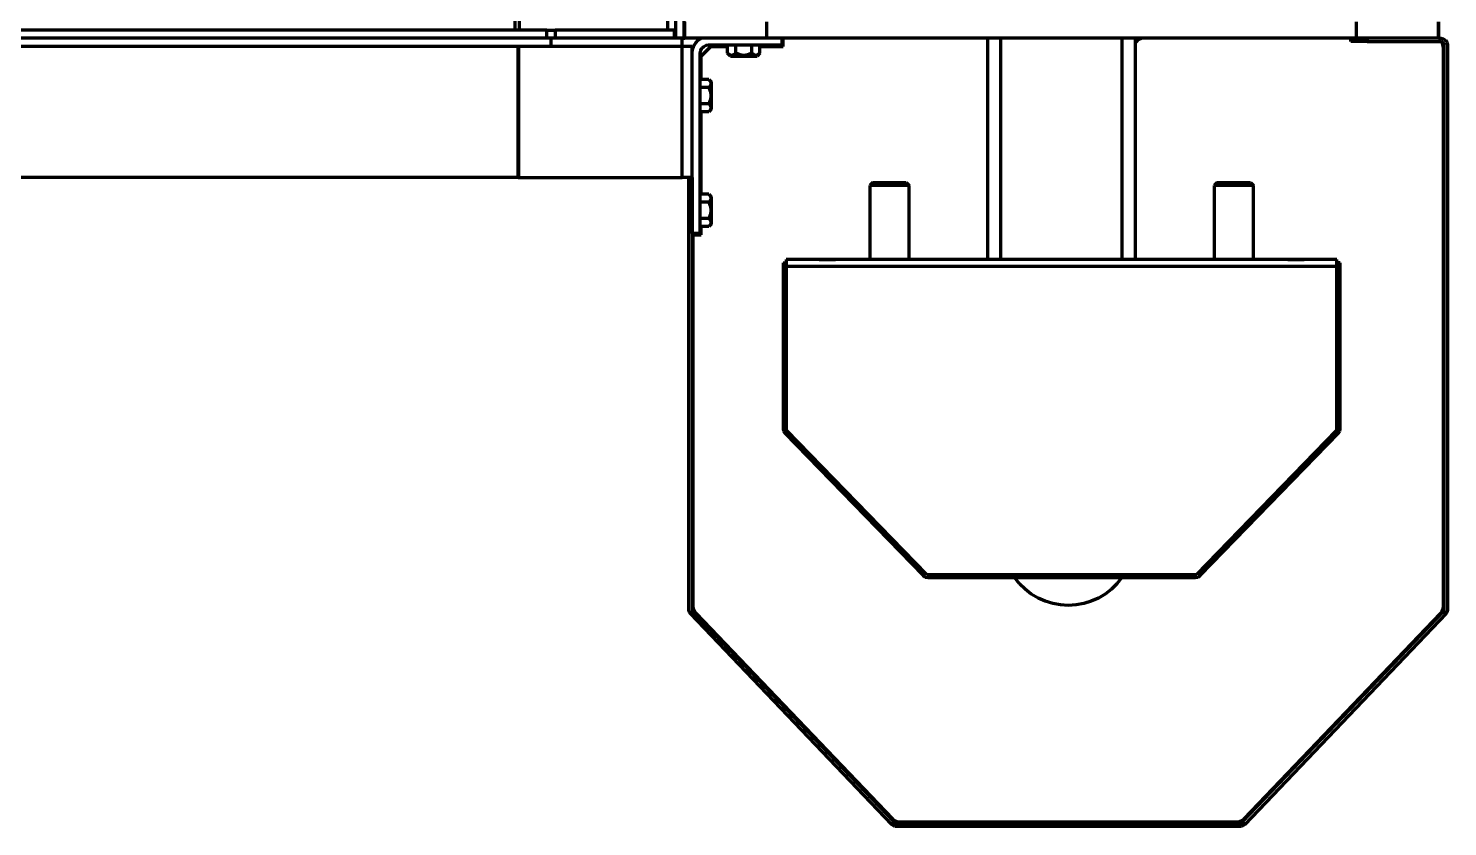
# Model space of a CAD drawing. Header units: millimetres. Extents: x 0 to 594, y 0 to 420.
# Drawn here: x 142.74 to 160.06, y 266.78 to 276.52 of the extents above; entities that cross this region are included whole.
import ezdxf

# ---------------------------------------------------------------- set-up
doc = ezdxf.new("R2010")
doc.units = ezdxf.units.MM

msp = doc.modelspace()

# ---------------------------------------------------------------- linework, layer by layer
at = {"color": 1, "lineweight": 70}
for p, q in [((148.673, 280.58), (148.673, 276.5)), ((148.724, 280.58), (148.724, 276.5)), ((150.536, 280.58), (150.536, 276.5)), ((150.636, 276.4), (150.636, 280.58)), ((150.736, 280.58), (150.736, 276.4)), ((150.746, 276.4), (150.746, 276.6)), ((151.746, 276.6), (151.746, 276.4)), ((158.946, 276.4), (158.946, 276.6)), ((159.946, 276.4), (159.946, 276.6)), ((159.946, 276.6), (159.946, 276.4)), ((159.946, 276.6), (159.946, 276.4)), ((149.062, 276.5), (124.321, 276.5)), ((149.062, 276.5), (149.069, 276.5)), ((149.062, 276.4), (149.062, 276.5)), ((149.069, 276.5), (149.076, 276.5)), ((149.076, 276.5), (149.083, 276.5)), ((149.083, 276.5), (149.09, 276.5)), ((149.09, 276.5), (149.097, 276.5)), ((149.097, 276.5), (149.104, 276.5)), ((149.104, 276.5), (149.112, 276.5)), ((149.112, 276.5), (149.119, 276.5)), ((149.119, 276.5), (149.127, 276.5)), ((149.127, 276.5), (149.134, 276.5)), ((149.134, 276.5), (149.142, 276.5)), ((149.142, 276.5), (149.15, 276.5)), ((149.15, 276.5), (149.157, 276.5)), ((149.157, 276.5), (149.165, 276.5)), ((150.619, 276.5), (149.165, 276.5)), ((149.165, 276.5), (149.165, 276.4)), ((150.619, 276.5), (150.619, 276.4)), ((149.062, 276.4), (124.321, 276.4)), ((149.116, 276.3), (124.356, 276.3)), ((148.713, 274.7), (148.713, 276.3)), ((148.716, 276.3), (148.716, 274.7)), ((149.069, 276.4), (149.062, 276.4)), ((149.076, 276.4), (149.069, 276.4)), ((149.083, 276.4), (149.076, 276.4)), ((149.09, 276.4), (149.083, 276.4)), ((149.097, 276.4), (149.09, 276.4)), ((149.104, 276.4), (149.097, 276.4)), ((149.112, 276.4), (149.104, 276.4)), ((149.119, 276.4), (149.112, 276.4)), ((149.116, 276.3), (149.116, 276.4)), ((150.716, 276.3), (149.116, 276.3)), ((149.127, 276.4), (149.119, 276.4)), ((149.134, 276.4), (149.127, 276.4)), ((149.142, 276.4), (149.134, 276.4)), ((149.15, 276.4), (149.142, 276.4)), ((149.157, 276.4), (149.15, 276.4)), ((149.165, 276.4), (149.157, 276.4)), ((150.619, 276.4), (149.165, 276.4)), ((150.636, 276.4), (150.619, 276.4)), ((150.736, 276.4), (150.636, 276.4)), ((150.716, 276.3), (150.716, 276.4)), ((150.836, 276.3), (150.716, 276.3)), ((150.716, 274.7), (150.716, 276.3)), ((150.736, 276.4), (150.746, 276.4)), ((150.753, 276.4), (150.746, 276.4)), ((150.771, 276.4), (150.753, 276.4)), ((150.803, 276.4), (150.771, 276.4)), ((150.845, 276.4), (150.803, 276.4)), ((150.836, 276.22), (150.836, 276.3)), ((150.836, 276.22), (150.841, 276.265)), ((150.841, 276.265), (150.856, 276.307)), ((150.9, 276.4), (150.845, 276.4)), ((150.856, 276.307), (150.88, 276.345)), ((150.88, 276.345), (150.911, 276.377)), ((150.965, 276.4), (150.9, 276.4)), ((150.911, 276.377), (150.949, 276.4)), ((150.941, 276.251), (150.956, 276.279)), ((151.066, 276.3), (150.946, 276.18)), ((150.956, 276.279), (150.978, 276.301)), ((151.039, 276.4), (150.965, 276.4)), ((150.978, 276.301), (151.006, 276.316)), ((151.006, 276.316), (151.036, 276.32)), ((151.036, 276.32), (151.936, 276.32)), ((151.123, 276.4), (151.039, 276.4)), ((151.066, 276.3), (151.27, 276.3)), ((151.214, 276.4), (151.123, 276.4)), ((151.313, 276.4), (151.214, 276.4)), ((151.27, 276.217), (151.27, 276.32)), ((151.416, 276.4), (151.313, 276.4)), ((151.368, 276.217), (151.368, 276.32)), ((151.524, 276.4), (151.416, 276.4)), ((151.634, 276.4), (151.524, 276.4)), ((151.565, 276.217), (151.565, 276.32)), ((151.746, 276.4), (151.634, 276.4)), ((151.663, 276.217), (151.663, 276.32)), ((151.663, 276.3), (151.946, 276.3)), ((158.946, 276.4), (151.746, 276.4)), ((151.936, 276.32), (151.936, 276.4)), ((151.946, 276.3), (151.946, 276.4)), ((154.446, 273.7), (154.446, 276.4)), ((154.606, 273.7), (154.606, 276.4)), ((156.086, 273.7), (156.086, 276.4)), ((156.246, 273.7), (156.246, 276.4)), ((156.266, 276.369), (156.246, 276.347)), ((156.29, 276.386), (156.266, 276.369)), ((156.317, 276.397), (156.29, 276.386)), ((156.346, 276.4), (156.317, 276.397)), ((158.876, 276.36), (158.876, 276.4)), ((158.878, 276.36), (158.876, 276.36)), ((158.881, 276.36), (158.878, 276.36)), ((158.888, 276.36), (158.881, 276.36)), ((158.896, 276.36), (158.888, 276.36)), ((158.907, 276.36), (158.896, 276.36)), ((158.92, 276.36), (158.907, 276.36)), ((158.935, 276.36), (158.92, 276.36)), ((158.952, 276.36), (158.935, 276.36)), ((159.058, 276.4), (158.946, 276.4)), ((158.97, 276.36), (158.952, 276.36)), ((158.99, 276.36), (158.97, 276.36)), ((159.01, 276.36), (158.99, 276.36)), ((159.032, 276.36), (159.01, 276.36)), ((159.054, 276.36), (159.032, 276.36)), ((159.076, 276.36), (159.054, 276.36)), ((159.169, 276.4), (159.058, 276.4)), ((159.076, 276.4), (159.076, 276.36)), ((159.076, 276.36), (159.976, 276.36)), ((159.277, 276.4), (159.169, 276.4)), ((159.38, 276.4), (159.277, 276.4)), ((159.478, 276.4), (159.38, 276.4)), ((159.57, 276.4), (159.478, 276.4)), ((159.654, 276.4), (159.57, 276.4)), ((159.728, 276.4), (159.654, 276.4)), ((159.793, 276.4), (159.728, 276.4)), ((159.847, 276.4), (159.793, 276.4)), ((159.89, 276.4), (159.847, 276.4)), ((159.921, 276.4), (159.89, 276.4)), ((159.94, 276.4), (159.921, 276.4)), ((159.946, 276.4), (159.94, 276.4)), ((159.946, 276.4), (159.976, 276.4)), ((159.976, 276.4), (160.007, 276.394)), ((159.976, 276.36), (159.996, 276.355)), ((159.992, 276.337), (159.976, 276.36)), ((160.003, 276.309), (159.992, 276.337)), ((159.996, 276.355), (160.011, 276.34)), ((160.006, 276.28), (160.003, 276.309)), ((160.006, 269.469), (160.006, 276.28)), ((160.006, 269.469), (160.006, 276.28)), ((160.007, 276.394), (160.033, 276.377)), ((160.011, 276.34), (160.016, 276.32)), ((160.016, 269.433), (160.016, 276.32)), ((160.033, 276.377), (160.05, 276.351)), ((160.05, 276.351), (160.056, 276.32)), ((160.056, 276.32), (160.056, 269.433)), ((150.836, 274.02), (150.836, 276.22)), ((150.936, 276.22), (150.941, 276.251)), ((150.936, 274.02), (150.936, 276.22)), ((150.946, 275.897), (150.946, 276.18)), ((151.296, 276.197), (151.27, 276.217)), ((151.304, 276.183), (151.27, 276.217)), ((151.319, 276.191), (151.296, 276.197)), ((151.304, 276.183), (151.308, 276.183)), ((151.308, 276.183), (151.32, 276.183)), ((151.342, 276.197), (151.319, 276.191)), ((151.32, 276.183), (151.34, 276.183)), ((151.34, 276.183), (151.365, 276.183)), ((151.368, 276.217), (151.342, 276.197)), ((151.365, 276.183), (151.396, 276.183)), ((151.42, 276.197), (151.368, 276.217)), ((151.396, 276.183), (151.43, 276.183)), ((151.466, 276.191), (151.42, 276.197)), ((151.43, 276.183), (151.466, 276.183)), ((151.513, 276.197), (151.466, 276.191)), ((151.466, 276.183), (151.503, 276.183)), ((151.503, 276.183), (151.537, 276.183)), ((151.565, 276.217), (151.513, 276.197)), ((151.537, 276.183), (151.568, 276.183)), ((151.59, 276.197), (151.565, 276.217)), ((151.568, 276.183), (151.593, 276.183)), ((151.614, 276.191), (151.59, 276.197)), ((151.593, 276.183), (151.613, 276.183)), ((151.613, 276.183), (151.625, 276.183)), ((151.637, 276.197), (151.614, 276.191)), ((151.625, 276.183), (151.629, 276.183)), ((151.663, 276.217), (151.629, 276.183)), ((151.663, 276.217), (151.637, 276.197)), ((151.039, 275.897), (150.936, 275.897)), ((151.039, 275.799), (150.936, 275.799)), ((151.039, 275.897), (151.059, 275.871)), ((151.039, 275.897), (151.073, 275.863)), ((151.059, 275.825), (151.039, 275.799)), ((151.039, 275.799), (151.059, 275.747)), ((151.059, 275.871), (151.066, 275.848)), ((151.066, 275.848), (151.059, 275.825)), ((151.059, 275.747), (151.066, 275.7)), ((151.073, 275.859), (151.073, 275.863)), ((151.073, 275.847), (151.073, 275.859)), ((151.073, 275.827), (151.073, 275.847)), ((151.073, 275.802), (151.073, 275.827)), ((151.073, 275.771), (151.073, 275.802)), ((151.073, 275.737), (151.073, 275.771)), ((151.073, 275.7), (151.073, 275.737)), ((151.039, 275.602), (150.936, 275.602)), ((151.059, 275.654), (151.039, 275.602)), ((151.039, 275.602), (151.059, 275.576)), ((151.066, 275.7), (151.059, 275.654)), ((151.059, 275.576), (151.066, 275.553)), ((151.073, 275.664), (151.073, 275.7)), ((151.073, 275.63), (151.073, 275.664)), ((151.073, 275.599), (151.073, 275.63)), ((151.073, 275.574), (151.073, 275.599)), ((151.073, 275.554), (151.073, 275.574)), ((151.039, 275.504), (150.936, 275.504)), ((150.946, 274.497), (150.946, 275.504)), ((151.073, 275.538), (151.039, 275.504)), ((151.059, 275.53), (151.039, 275.504)), ((151.066, 275.553), (151.059, 275.53)), ((151.073, 275.542), (151.073, 275.554)), ((151.073, 275.538), (151.073, 275.542)), ((148.713, 274.7), (124.318, 274.7)), ((148.713, 274.7), (148.716, 274.7)), ((148.716, 274.7), (150.716, 274.7)), ((150.796, 274.7), (150.716, 274.7)), ((150.796, 269.433), (150.796, 274.7)), ((150.836, 274.7), (150.796, 274.7)), ((150.836, 274.7), (150.836, 269.433)), ((153.043, 274.64), (153.006, 274.604)), ((153.012, 274.604), (153.006, 274.604)), ((153.006, 274.604), (153.006, 273.7)), ((153.03, 274.604), (153.012, 274.604)), ((153.059, 274.604), (153.03, 274.604)), ((153.043, 274.64), (153.048, 274.64)), ((153.048, 274.64), (153.063, 274.64)), ((153.097, 274.604), (153.059, 274.604)), ((153.063, 274.64), (153.088, 274.64)), ((153.088, 274.64), (153.12, 274.64)), ((153.142, 274.604), (153.097, 274.604)), ((153.12, 274.64), (153.158, 274.64)), ((153.193, 274.604), (153.142, 274.604)), ((153.158, 274.64), (153.201, 274.64)), ((153.246, 274.604), (153.193, 274.604)), ((153.201, 274.64), (153.246, 274.64)), ((153.246, 274.64), (153.292, 274.64)), ((153.3, 274.604), (153.246, 274.604)), ((153.292, 274.64), (153.335, 274.64)), ((153.351, 274.604), (153.3, 274.604)), ((153.335, 274.64), (153.373, 274.64)), ((153.396, 274.604), (153.351, 274.604)), ((153.373, 274.64), (153.405, 274.64)), ((153.434, 274.604), (153.396, 274.604)), ((153.405, 274.64), (153.429, 274.64)), ((153.429, 274.64), (153.445, 274.64)), ((153.463, 274.604), (153.434, 274.604)), ((153.445, 274.64), (153.45, 274.64)), ((153.45, 274.64), (153.486, 274.604)), ((153.48, 274.604), (153.463, 274.604)), ((153.486, 274.604), (153.48, 274.604)), ((153.486, 273.7), (153.486, 274.604)), ((157.243, 274.64), (157.206, 274.604)), ((157.212, 274.604), (157.206, 274.604)), ((157.206, 274.604), (157.206, 273.7)), ((157.23, 274.604), (157.212, 274.604)), ((157.259, 274.604), (157.23, 274.604)), ((157.243, 274.64), (157.248, 274.64)), ((157.248, 274.64), (157.263, 274.64)), ((157.297, 274.604), (157.259, 274.604)), ((157.263, 274.64), (157.288, 274.64)), ((157.288, 274.64), (157.32, 274.64)), ((157.342, 274.604), (157.297, 274.604)), ((157.32, 274.64), (157.358, 274.64)), ((157.393, 274.604), (157.342, 274.604)), ((157.358, 274.64), (157.401, 274.64)), ((157.446, 274.604), (157.393, 274.604)), ((157.401, 274.64), (157.446, 274.64)), ((157.446, 274.64), (157.492, 274.64)), ((157.5, 274.604), (157.446, 274.604)), ((157.492, 274.64), (157.535, 274.64)), ((157.551, 274.604), (157.5, 274.604)), ((157.535, 274.64), (157.573, 274.64)), ((157.596, 274.604), (157.551, 274.604)), ((157.573, 274.64), (157.605, 274.64)), ((157.634, 274.604), (157.596, 274.604)), ((157.605, 274.64), (157.629, 274.64)), ((157.629, 274.64), (157.645, 274.64)), ((157.663, 274.604), (157.634, 274.604)), ((157.645, 274.64), (157.65, 274.64)), ((157.65, 274.64), (157.686, 274.604)), ((157.68, 274.604), (157.663, 274.604)), ((157.686, 274.604), (157.68, 274.604)), ((157.686, 273.7), (157.686, 274.604)), ((151.039, 274.497), (150.936, 274.497)), ((151.039, 274.399), (150.936, 274.399)), ((151.039, 274.497), (151.059, 274.471)), ((151.039, 274.497), (151.073, 274.463)), ((151.059, 274.425), (151.039, 274.399)), ((151.039, 274.399), (151.059, 274.347)), ((151.059, 274.471), (151.066, 274.448)), ((151.066, 274.448), (151.059, 274.425)), ((151.073, 274.459), (151.073, 274.463)), ((151.073, 274.447), (151.073, 274.459)), ((151.073, 274.427), (151.073, 274.447)), ((151.073, 274.402), (151.073, 274.427)), ((151.073, 274.371), (151.073, 274.402)), ((151.073, 274.337), (151.073, 274.371)), ((151.039, 274.202), (150.936, 274.202)), ((151.059, 274.254), (151.039, 274.202)), ((151.039, 274.202), (151.059, 274.176)), ((151.059, 274.347), (151.066, 274.3)), ((151.066, 274.3), (151.059, 274.254)), ((151.059, 274.176), (151.066, 274.153)), ((151.073, 274.3), (151.073, 274.337)), ((151.073, 274.264), (151.073, 274.3)), ((151.073, 274.23), (151.073, 274.264)), ((151.073, 274.199), (151.073, 274.23)), ((151.073, 274.174), (151.073, 274.199)), ((150.936, 274.02), (150.836, 274.02)), ((151.039, 274.104), (150.936, 274.104)), ((150.946, 274), (150.946, 274.104)), ((151.073, 274.138), (151.039, 274.104)), ((151.059, 274.13), (151.039, 274.104)), ((151.066, 274.153), (151.059, 274.13)), ((151.073, 274.154), (151.073, 274.174)), ((151.073, 274.142), (151.073, 274.154)), ((151.073, 274.138), (151.073, 274.142)), ((150.846, 274), (150.846, 269.469)), ((150.846, 274), (150.846, 269.469)), ((150.846, 274), (150.946, 274)), ((151.946, 273.66), (151.946, 271.637)), ((151.946, 273.66), (151.986, 273.66)), ((158.706, 273.7), (151.986, 273.7)), ((151.986, 273.7), (151.986, 273.7)), ((151.986, 273.7), (151.986, 273.698)), ((151.986, 273.698), (151.986, 273.696)), ((151.986, 273.696), (151.986, 273.693)), ((151.986, 273.693), (151.986, 273.688)), ((151.986, 273.688), (151.986, 273.683)), ((151.986, 273.683), (151.986, 273.677)), ((151.986, 273.677), (151.986, 273.67)), ((151.986, 273.67), (151.986, 273.663)), ((151.986, 273.663), (151.986, 273.655)), ((152.386, 273.7), (152.387, 273.7)), ((152.387, 273.7), (152.389, 273.7)), ((152.389, 273.7), (152.392, 273.7)), ((152.392, 273.7), (152.396, 273.7)), ((152.396, 273.7), (152.402, 273.7)), ((152.402, 273.7), (152.408, 273.7)), ((152.408, 273.7), (152.416, 273.7)), ((152.416, 273.7), (152.424, 273.7)), ((152.424, 273.7), (152.433, 273.7)), ((152.433, 273.7), (152.443, 273.7)), ((152.443, 273.7), (152.453, 273.7)), ((152.453, 273.7), (152.464, 273.7)), ((152.464, 273.7), (152.475, 273.7)), ((152.475, 273.7), (152.486, 273.7)), ((152.486, 273.7), (152.498, 273.7)), ((152.498, 273.7), (152.509, 273.7)), ((152.509, 273.7), (152.519, 273.7)), ((152.519, 273.7), (152.53, 273.7)), ((152.53, 273.7), (152.54, 273.7)), ((152.54, 273.7), (152.549, 273.7)), ((152.549, 273.7), (152.557, 273.7)), ((152.557, 273.7), (152.565, 273.7)), ((152.565, 273.7), (152.571, 273.7)), ((152.571, 273.7), (152.577, 273.7)), ((152.577, 273.7), (152.581, 273.7)), ((152.581, 273.7), (152.584, 273.7)), ((152.584, 273.7), (152.586, 273.7)), ((152.586, 273.7), (152.586, 273.7)), ((158.106, 273.7), (158.107, 273.7)), ((158.107, 273.7), (158.109, 273.7)), ((158.109, 273.7), (158.112, 273.7)), ((158.112, 273.7), (158.116, 273.7)), ((158.116, 273.7), (158.122, 273.7)), ((158.122, 273.7), (158.128, 273.7)), ((158.128, 273.7), (158.136, 273.7)), ((158.136, 273.7), (158.144, 273.7)), ((158.144, 273.7), (158.153, 273.7)), ((158.153, 273.7), (158.163, 273.7)), ((158.163, 273.7), (158.173, 273.7)), ((158.173, 273.7), (158.184, 273.7)), ((158.184, 273.7), (158.195, 273.7)), ((158.195, 273.7), (158.206, 273.7)), ((158.206, 273.7), (158.218, 273.7)), ((158.218, 273.7), (158.229, 273.7)), ((158.229, 273.7), (158.239, 273.7)), ((158.239, 273.7), (158.25, 273.7)), ((158.25, 273.7), (158.26, 273.7)), ((158.26, 273.7), (158.269, 273.7)), ((158.269, 273.7), (158.277, 273.7)), ((158.277, 273.7), (158.285, 273.7)), ((158.285, 273.7), (158.291, 273.7)), ((158.291, 273.7), (158.297, 273.7)), ((158.297, 273.7), (158.301, 273.7)), ((158.301, 273.7), (158.304, 273.7)), ((158.304, 273.7), (158.306, 273.7)), ((158.306, 273.7), (158.306, 273.7)), ((158.706, 273.698), (158.706, 273.7)), ((158.706, 273.7), (158.706, 273.7)), ((158.706, 273.696), (158.706, 273.698)), ((158.706, 273.693), (158.706, 273.696)), ((158.706, 273.688), (158.706, 273.693)), ((158.706, 273.683), (158.706, 273.688)), ((158.706, 273.677), (158.706, 273.683)), ((158.706, 273.67), (158.706, 273.677)), ((158.706, 273.663), (158.706, 273.67)), ((158.706, 273.655), (158.706, 273.663)), ((158.746, 273.66), (158.706, 273.66)), ((158.746, 271.637), (158.746, 273.66)), ((151.986, 273.655), (151.986, 273.647)), ((151.986, 273.647), (151.986, 273.638)), ((151.986, 273.638), (151.986, 273.629)), ((151.986, 273.629), (151.986, 273.62)), ((151.986, 273.62), (151.986, 271.62)), ((151.986, 273.62), (158.706, 273.62)), ((158.706, 273.647), (158.706, 273.655)), ((158.706, 273.638), (158.706, 273.647)), ((158.706, 273.629), (158.706, 273.638)), ((158.706, 273.62), (158.706, 273.629)), ((158.706, 271.62), (158.706, 273.62)), ((151.946, 271.637), (151.952, 271.607)), ((151.952, 271.607), (151.969, 271.581)), ((151.969, 271.581), (151.998, 271.609)), ((151.969, 271.581), (153.656, 269.845)), ((151.986, 271.62), (153.696, 269.86)), ((156.996, 269.86), (158.706, 271.62)), ((157.037, 269.845), (158.724, 271.581)), ((158.724, 271.581), (158.695, 271.609)), ((158.724, 271.581), (158.741, 271.607)), ((158.741, 271.607), (158.746, 271.637)), ((153.656, 269.845), (153.685, 269.873)), ((153.696, 269.86), (156.996, 269.86)), ((157.037, 269.845), (157.008, 269.873)), ((153.656, 269.845), (153.682, 269.827)), ((153.682, 269.827), (153.713, 269.82)), ((153.713, 269.82), (156.98, 269.82)), ((154.832, 269.746), (154.772, 269.82)), ((154.9, 269.678), (154.832, 269.746)), ((154.975, 269.62), (154.9, 269.678)), ((155.953, 269.678), (155.877, 269.62)), ((156.021, 269.746), (155.953, 269.678)), ((156.081, 269.82), (156.021, 269.746)), ((156.98, 269.82), (157.011, 269.827)), ((157.011, 269.827), (157.037, 269.845)), ((155.058, 269.571), (154.975, 269.62)), ((155.145, 269.532), (155.058, 269.571)), ((155.237, 269.503), (155.145, 269.532)), ((155.331, 269.486), (155.237, 269.503)), ((155.616, 269.503), (155.522, 269.486)), ((155.708, 269.532), (155.616, 269.503)), ((155.795, 269.571), (155.708, 269.532)), ((155.877, 269.62), (155.795, 269.571)), ((150.802, 269.403), (150.796, 269.433)), ((150.819, 269.377), (150.802, 269.403)), ((150.819, 269.377), (150.847, 269.405)), ((153.273, 266.807), (150.819, 269.377)), ((150.836, 269.433), (150.839, 269.418)), ((150.839, 269.418), (150.847, 269.405)), ((150.846, 269.469), (150.85, 269.438)), ((150.847, 269.405), (153.302, 266.835)), ((150.85, 269.438), (150.862, 269.41)), ((150.862, 269.41), (150.88, 269.386)), ((150.88, 269.386), (153.281, 266.877)), ((150.88, 269.386), (153.281, 266.877)), ((155.426, 269.48), (155.331, 269.486)), ((155.522, 269.486), (155.426, 269.48)), ((157.551, 266.835), (160.005, 269.405)), ((157.572, 266.877), (159.973, 269.386)), ((157.572, 266.877), (159.973, 269.386)), ((160.034, 269.377), (157.58, 266.807)), ((159.973, 269.386), (159.991, 269.41)), ((159.991, 269.41), (160.003, 269.438)), ((160.003, 269.438), (160.006, 269.469)), ((160.005, 269.405), (160.014, 269.418)), ((160.034, 269.377), (160.005, 269.405)), ((160.014, 269.418), (160.016, 269.433)), ((160.051, 269.403), (160.034, 269.377)), ((160.056, 269.433), (160.051, 269.403)), ((153.273, 266.807), (153.302, 266.835)), ((153.29, 266.794), (153.273, 266.807)), ((153.281, 266.877), (153.306, 266.857)), ((153.309, 266.785), (153.29, 266.794)), ((153.302, 266.835), (153.315, 266.826)), ((153.306, 266.857), (153.336, 266.845)), ((153.331, 266.782), (153.309, 266.785)), ((153.315, 266.826), (153.331, 266.822)), ((153.331, 266.822), (157.522, 266.822)), ((157.522, 266.782), (153.331, 266.782)), ((153.336, 266.845), (153.368, 266.84)), ((153.368, 266.84), (157.485, 266.84)), ((153.368, 266.84), (157.485, 266.84)), ((157.485, 266.84), (157.517, 266.845)), ((157.517, 266.845), (157.547, 266.857)), ((157.522, 266.822), (157.538, 266.826)), ((157.543, 266.785), (157.522, 266.782)), ((157.538, 266.826), (157.551, 266.835)), ((157.563, 266.794), (157.543, 266.785)), ((157.547, 266.857), (157.572, 266.877)), ((157.58, 266.807), (157.551, 266.835)), ((157.58, 266.807), (157.563, 266.794))]:
    msp.add_line(p, q, dxfattribs=at)

doc.saveas('drawing.dxf')
